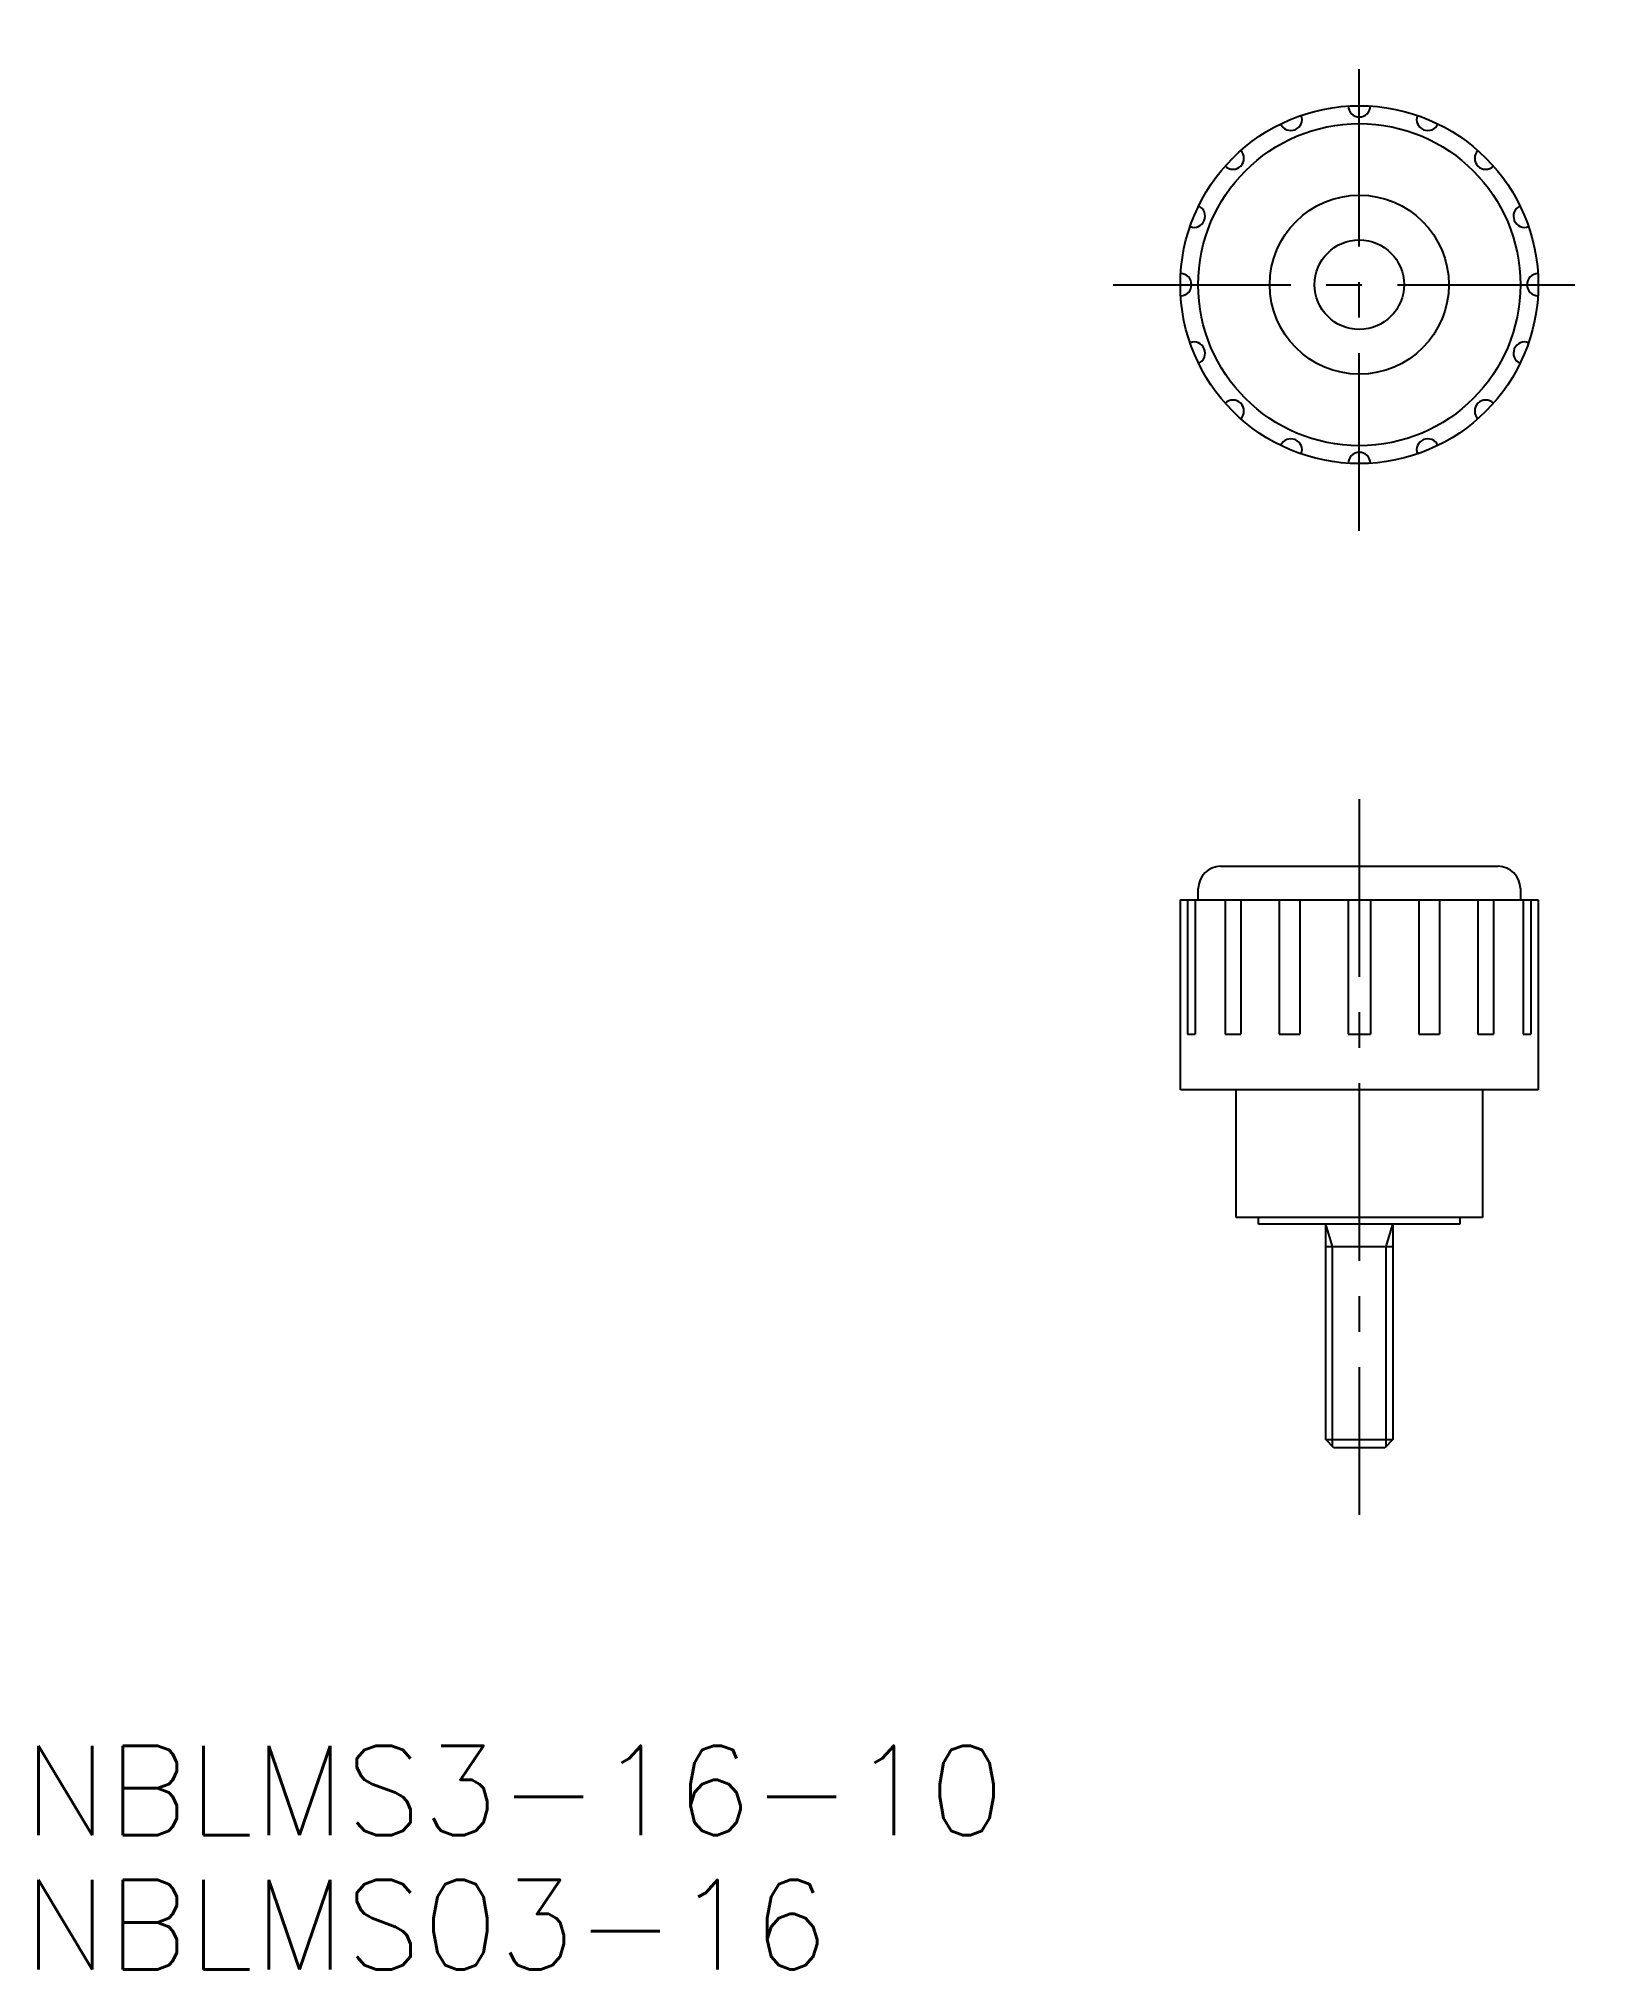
# Model space of a CAD drawing. Extents: x -9 to 61, y 16.7 to 103.
import ezdxf

# ---------------------------------------------------------------- set-up
doc = ezdxf.new("R2010")
doc.units = 0
doc.header["$LTSCALE"] = 0.25
doc.linetypes.add('CENTER', pattern=[50.8, 31.75, -6.35, 6.35, -6.35])
doc.layers.get('0').update_dxf_attribs({"linetype": 'CONTINUOUS'})
doc.layers.add('CENTER', color=1, linetype='CENTER')
doc.styles.get("Standard").update_dxf_attribs({"font": 'TXT.shx'})

msp = doc.modelspace()

# ---------------------------------------------------------------- linework, layer by layer
for p, q in [((43.8, 66), (56.2, 66)), ((42.8, 64.5), (42.8, 65)), ((57.2, 65), (57.2, 64.5)), ((42, 56), (42, 64.5)), ((42, 64.5), (42.8, 64.5)), ((42.326215, 64.5), (42.326215, 58.5)), ((42.668068, 64.5), (42.668068, 58.5)), ((42.8, 64.5), (57.2, 64.5)), ((44.000814, 64.5), (44.000814, 58.5)), ((44.707575, 64.5), (44.707575, 58.5)), ((46.420229, 64.5), (46.420229, 58.5)), ((47.340284, 64.5), (47.340284, 58.5)), ((49.500244, 64.5), (49.500244, 58.5)), ((50.499756, 64.5), (50.499756, 58.5)), ((52.659716, 64.5), (52.659716, 58.5)), ((53.579771, 64.5), (53.579771, 58.5)), ((55.292425, 64.5), (55.292425, 58.5)), ((55.999186, 64.5), (55.999186, 58.5)), ((57.2, 64.5), (58, 64.5)), ((57.331932, 64.5), (57.331932, 58.5)), ((57.673785, 64.5), (57.673785, 58.5)), ((58, 64.5), (58, 56)), ((42.326215, 58.5), (42.668068, 58.5)), ((44.000814, 58.5), (44.707575, 58.5)), ((46.420229, 58.5), (47.340284, 58.5)), ((49.500244, 58.5), (50.499756, 58.5)), ((52.659716, 58.5), (53.579771, 58.5)), ((55.292425, 58.5), (55.999186, 58.5)), ((57.331932, 58.5), (57.673785, 58.5)), ((44.5, 56), (42, 56)), ((44.5, 50.3), (44.5, 56)), ((55.5, 56), (44.5, 56)), ((55.5, 56), (55.5, 50.3)), ((58, 56), (55.5, 56)), ((45.5, 50.3), (44.5, 50.3)), ((54.5, 50.3), (45.5, 50.3)), ((45.5, 50), (45.5, 50.3)), ((54.5, 50.3), (54.5, 50)), ((55.5, 50.3), (54.5, 50.3)), ((48.5, 50), (45.5, 50)), ((48.5, 40.366175), (48.5, 50)), ((51.5, 50), (48.5, 50)), ((51.5, 50), (51.5, 40.366175)), ((54.5, 50), (51.5, 50)), ((48.5, 49), (51.5, 49)), ((48.5, 40.366175), (51.5, 40.366175)), ((48.866175, 40), (48.5, 40.366175)), ((51.133825, 40), (48.866175, 40)), ((51.5, 40.366175), (51.133825, 40))]:
    msp.add_line(p, q)
at = {"color": 3}
for p, q in [((48.8065, 49), (48.5, 50)), ((51.1935, 49), (51.5, 50)), ((48.8065, 40.059675), (48.8065, 49)), ((51.1935, 40.059675), (51.1935, 49))]:
    msp.add_line(p, q, dxfattribs=at)
for radius in [8, 7.2, 4, 2]:
    msp.add_circle((50, 92), radius)
for centre, radius, start, end in [((46.938533, 99.391036), 0.5, 204.290785, 20.709215), ((50, 100), 0.5, 181.790785, 358.209215), ((53.061467, 99.391036), 0.5, 159.290785, 335.709215), ((44.343146, 97.656854), 0.5, 226.790785, 43.209215), ((55.656854, 97.656854), 0.5, 136.790785, 313.209215), ((42.608964, 95.061467), 0.5, 249.290785, 65.709215), ((57.391036, 95.061467), 0.5, 114.290785, 290.709215), ((42, 92), 0.5, 271.790785, 88.209215), ((58, 92), 0.5, 91.790785, 268.209215), ((42.608964, 88.938533), 0.5, 294.290785, 110.709215), ((57.391036, 88.938533), 0.5, 69.290785, 245.709215), ((44.343146, 86.343146), 0.5, 316.790785, 133.209215), ((55.656854, 86.343146), 0.5, 46.790785, 223.209215), ((46.938533, 84.608964), 0.5, 339.290785, 155.709215), ((53.061467, 84.608964), 0.5, 24.290785, 200.709215), ((50, 84), 0.5, 1.790785, 178.209215), ((43.8, 65), 1, 90, 180), ((56.2, 65), 1, 0, 90)]:
    msp.add_arc(centre, radius, start, end)
at = {"layer": 'CENTER', "color": 1, "linetype": 'CENTER'}
for p, q in [((50, 81), (50, 103)), ((39, 92), (61, 92)), ((50, 69), (50, 37))]:
    msp.add_line(p, q, dxfattribs=at)

# ---------------------------------------------------------------- texts
at = {"color": 7, "linetype": 'CONTINUOUS'}
for s, p in [('NBLMS3-16-10', (-9.725899, 22.682791)), ('NBLMS03-16', (-9.725899, 16.682791))]:
    msp.add_text(s, height=4, dxfattribs=at).set_placement(p)

doc.saveas('drawing.dxf')
